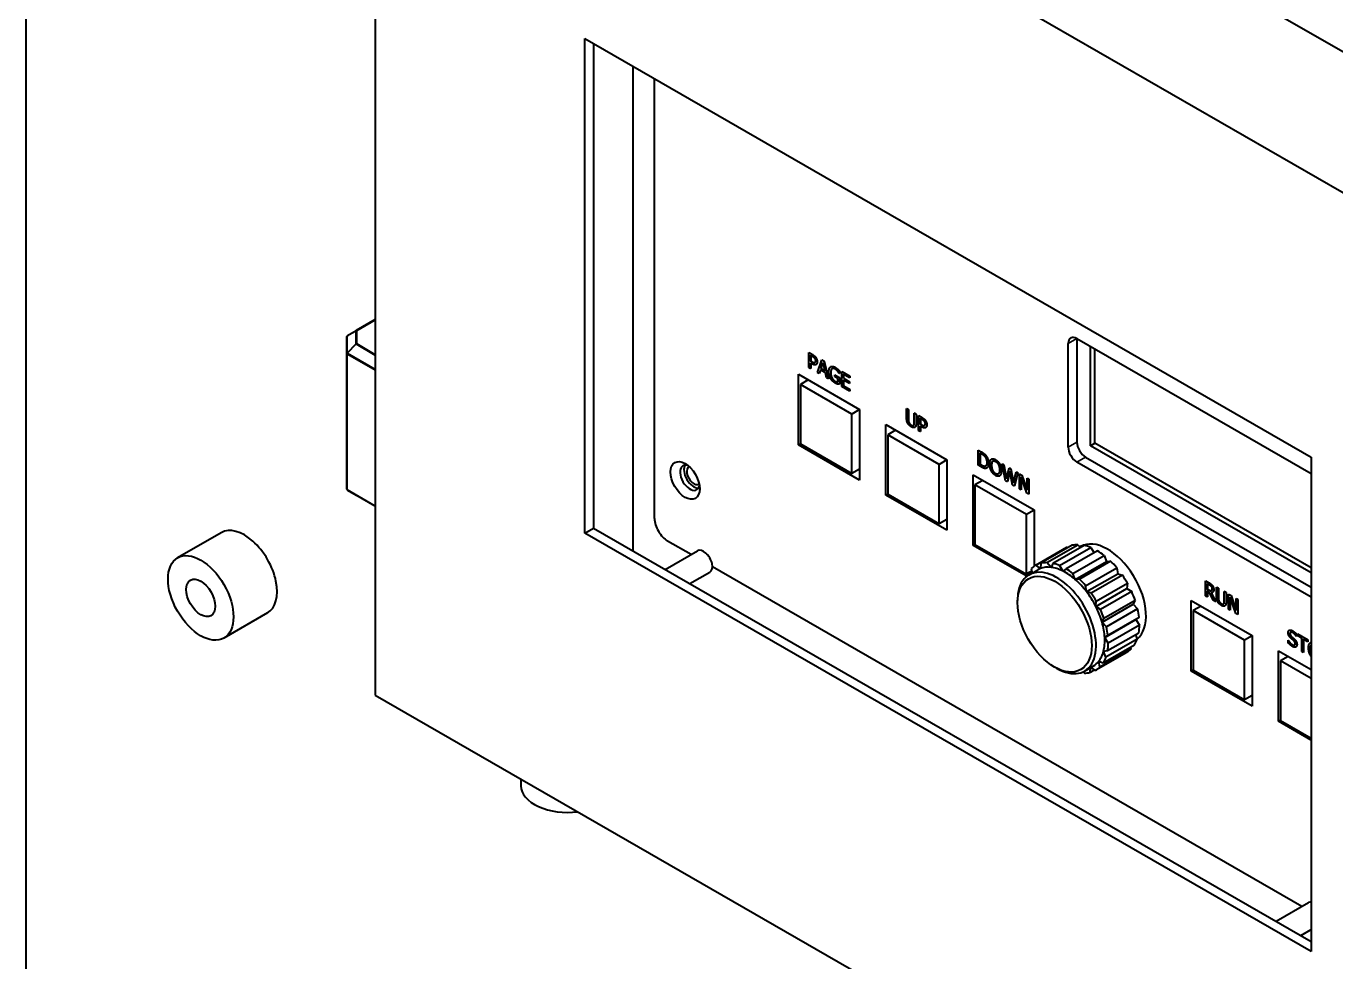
# Model space of a CAD drawing. Header units: millimetres. Extents: x 0 to 4756, y 0 to 3364.
# Drawn here: x 3860.6 to 3966.7, y 2787.1 to 2862.9 of the extents above; entities that cross this region are included whole.
import ezdxf

# ---------------------------------------------------------------- set-up
doc = ezdxf.new("R2010")
doc.units = ezdxf.units.MM
doc.header["$LTSCALE"] = 4
doc.layers.add('가시적인 것(ISO)', color=3, linetype='Continuous', lineweight=40)
doc.layers.add('가시적인 좁은 것(ISO)', color=3, linetype='Continuous', lineweight=35)

msp = doc.modelspace()

# ---------------------------------------------------------------- linework, layer by layer
at = {"layer": '가시적인 것(ISO)'}
for p, q in [((3860.5563, 2697.9849), (3860.5563, 2971.8632)), ((4008.3416, 2837.1373), (3898.74, 2900.2527)), ((3998.4421, 2831.4366), (3888.8405, 2894.5519)), ((3888.8405, 2894.5519), (3888.8405, 2808.7095)), ((3905.8111, 2821.8281), (3905.8111, 2861.8879)), ((3905.8111, 2861.8879), (3964.6777, 2827.9889)), ((3906.5182, 2861.4807), (3906.5182, 2822.2353)), ((3909.7002, 2859.6483), (3909.7002, 2820.4029)), ((3911.468, 2823.0229), (3911.468, 2858.6303)), ((3888.8405, 2839.1259), (3887.284, 2838.2296)), ((3886.5424, 2836.3651), (3886.5424, 2837.7426)), ((3886.5923, 2837.8291), (3887.2838, 2838.2294)), ((3945.6919, 2837.5903), (3964.6777, 2826.657)), ((3945.6919, 2837.5871), (3945.6919, 2829.2072)), ((3923.9817, 2836.4607), (3923.9782, 2836.4587)), ((3923.9782, 2836.4587), (3924.2446, 2836.3053)), ((3923.9782, 2835.2324), (3923.9782, 2836.4587)), ((3923.9817, 2836.4607), (3924.2482, 2836.3073)), ((3944.9848, 2828.8), (3944.9848, 2837.1799)), ((3946.787, 2828.8994), (3946.787, 2836.9597)), ((3947.1405, 2829.103), (3947.1405, 2836.7561)), ((3886.5424, 2825.3959), (3886.5424, 2836.3651)), ((3924.1191, 2836.2364), (3924.236, 2836.1691)), ((3924.1191, 2835.7475), (3924.1191, 2836.2364)), ((3924.1227, 2835.7495), (3924.1191, 2835.7475)), ((3924.2154, 2835.692), (3924.1191, 2835.7475)), ((3924.1191, 2835.6083), (3924.1191, 2835.1512)), ((3924.2386, 2835.5395), (3924.1191, 2835.6083)), ((3924.1227, 2836.2344), (3924.1227, 2835.7495)), ((3924.1227, 2835.7495), (3924.2189, 2835.6941)), ((3924.1227, 2835.6063), (3924.1227, 2835.1532)), ((3924.5609, 2835.487), (3924.5574, 2835.485)), ((3924.6684, 2834.8349), (3925.0259, 2835.8553)), ((3924.946, 2835.157), (3925.1093, 2835.6404)), ((3925.1105, 2835.6355), (3924.9495, 2835.1591)), ((3925.0295, 2835.8574), (3925.0259, 2835.8553)), ((3925.0259, 2835.8553), (3925.1996, 2835.7553)), ((3925.0295, 2835.8574), (3925.2031, 2835.7574)), ((3925.1093, 2835.6404), (3925.2735, 2834.9684)), ((3925.2031, 2835.7574), (3925.1996, 2835.7553)), ((3925.1996, 2835.7553), (3925.5571, 2834.3231)), ((3925.2031, 2835.7574), (3925.5607, 2834.3251)), ((3923.1352, 2828.9761), (3923.1352, 2834.6989)), ((3923.1352, 2834.6989), (3928.085, 2831.8486)), ((3924.1191, 2835.1512), (3923.9782, 2835.2324)), ((3924.1227, 2835.1532), (3924.1191, 2835.1512)), ((3924.8111, 2834.7527), (3924.6684, 2834.8349)), ((3924.9073, 2835.0402), (3924.8111, 2834.7527)), ((3924.8146, 2834.7548), (3924.8111, 2834.7527)), ((3924.9097, 2835.0388), (3924.8146, 2834.7548)), ((3925.3122, 2834.807), (3924.9073, 2835.0402)), ((3924.9495, 2835.1591), (3924.946, 2835.157)), ((3925.2735, 2834.9684), (3924.946, 2835.157)), ((3924.9495, 2835.1591), (3925.2723, 2834.9732)), ((3925.4084, 2834.4087), (3925.3122, 2834.807)), ((3925.5571, 2834.3231), (3925.4084, 2834.4087)), ((3925.5607, 2834.3251), (3925.5571, 2834.3231)), ((3925.7518, 2835.3091), (3925.7483, 2835.3071)), ((3925.8452, 2834.4088), (3925.8416, 2834.4067)), ((3926.0729, 2834.6473), (3926.0694, 2834.6452)), ((3926.0694, 2834.6452), (3926.4545, 2834.4235)), ((3926.0694, 2834.5021), (3926.0694, 2834.6452)), ((3926.3152, 2834.3606), (3926.0694, 2834.5021)), ((3926.0729, 2834.6473), (3926.458, 2834.4255)), ((3926.3033, 2835.1119), (3926.2998, 2835.1099)), ((3926.3152, 2834.0436), (3926.3152, 2834.3606)), ((3926.4502, 2834.7549), (3926.4381, 2834.7618)), ((3926.4537, 2834.9537), (3926.4502, 2834.9517)), ((3926.4502, 2834.9517), (3926.4502, 2834.7549)), ((3926.4537, 2834.7569), (3926.4502, 2834.7549)), ((3926.4537, 2834.9537), (3926.4537, 2834.7569)), ((3926.458, 2834.4255), (3926.4545, 2834.4235)), ((3926.4545, 2834.4235), (3926.4545, 2833.8879)), ((3926.458, 2834.4255), (3926.458, 2833.8899)), ((3926.6351, 2834.9328), (3926.6315, 2834.9307)), ((3926.6315, 2833.7044), (3926.6315, 2834.9307)), ((3926.6315, 2834.9307), (3927.2951, 2834.5486)), ((3926.6351, 2834.9328), (3927.2986, 2834.5506)), ((3926.7725, 2834.7045), (3926.7725, 2834.3686)), ((3927.2951, 2834.4035), (3926.7725, 2834.7045)), ((3926.776, 2834.3706), (3926.7725, 2834.3686)), ((3926.7725, 2834.3686), (3927.2599, 2834.0879)), ((3926.776, 2834.7024), (3926.776, 2834.3706)), ((3926.776, 2834.3706), (3927.2634, 2834.0899)), ((3927.2986, 2834.5506), (3927.2951, 2834.5486)), ((3927.2951, 2834.5486), (3927.2951, 2834.4035)), ((3927.2986, 2834.4055), (3927.2951, 2834.4035)), ((3927.2986, 2834.5506), (3927.2986, 2834.4055)), ((3923.9305, 2834.241), (3923.291, 2833.8727)), ((3923.291, 2833.8727), (3923.291, 2829.0492)), ((3927.463, 2831.4703), (3923.291, 2833.8727)), ((3923.8423, 2834.2917), (3923.8423, 2834.1902)), ((3926.458, 2833.8899), (3926.4545, 2833.8879)), ((3927.2951, 2833.3223), (3926.6315, 2833.7044)), ((3926.7725, 2834.2235), (3926.7725, 2833.7683)), ((3927.2599, 2833.9428), (3926.7725, 2834.2235)), ((3926.776, 2833.7704), (3926.7725, 2833.7683)), ((3926.7725, 2833.7683), (3927.2951, 2833.4674)), ((3926.776, 2834.2214), (3926.776, 2833.7704)), ((3926.776, 2833.7704), (3927.2986, 2833.4694)), ((3927.2634, 2834.0899), (3927.2599, 2834.0879)), ((3927.2599, 2834.0879), (3927.2599, 2833.9428)), ((3927.2634, 2833.9449), (3927.2599, 2833.9428)), ((3927.2634, 2834.0899), (3927.2634, 2833.9449)), ((3927.2986, 2833.4694), (3927.2951, 2833.4674)), ((3927.2951, 2833.4674), (3927.2951, 2833.3223)), ((3927.2986, 2833.3243), (3927.2951, 2833.3223)), ((3927.2986, 2833.4694), (3927.2986, 2833.3243)), ((3928.085, 2831.8285), (3927.463, 2831.4703)), ((3927.463, 2826.6467), (3927.463, 2831.4703)), ((3928.085, 2831.8486), (3928.085, 2826.1257)), ((3931.8951, 2831.9156), (3931.8916, 2831.9136)), ((3931.8916, 2831.9136), (3932.0325, 2831.8324)), ((3931.8916, 2831.1484), (3931.8916, 2831.9136)), ((3931.8951, 2831.9156), (3932.0361, 2831.8345)), ((3932.0361, 2831.8345), (3932.0325, 2831.8324)), ((3932.0325, 2831.8324), (3932.0325, 2831.0672)), ((3932.0361, 2831.8345), (3932.0361, 2831.0692)), ((3932.5217, 2831.5548), (3932.5182, 2831.5528)), ((3932.5182, 2831.5528), (3932.6591, 2831.4716)), ((3932.5182, 2830.7836), (3932.5182, 2831.5528)), ((3932.5217, 2831.5548), (3932.6627, 2831.4736)), ((3932.6627, 2831.4736), (3932.6591, 2831.4716)), ((3932.6591, 2831.4716), (3932.6591, 2830.7064)), ((3932.6627, 2831.4736), (3932.6627, 2830.7084)), ((3932.8647, 2831.3573), (3932.8611, 2831.3553)), ((3932.8611, 2831.3553), (3933.1276, 2831.2018)), ((3932.8611, 2830.1289), (3932.8611, 2831.3553)), ((3932.8647, 2831.3573), (3933.1311, 2831.2039)), ((3933.0021, 2831.133), (3933.119, 2831.0657)), ((3933.0021, 2830.644), (3933.0021, 2831.133)), ((3933.0056, 2831.1309), (3933.0056, 2830.6461)), ((3930.2063, 2824.9042), (3930.2063, 2830.627)), ((3930.2063, 2830.627), (3935.156, 2827.7766)), ((3931.0015, 2830.169), (3930.3621, 2829.8008)), ((3930.9134, 2830.2198), (3930.9134, 2830.1183)), ((3932.5657, 2830.3956), (3932.5622, 2830.3936)), ((3933.0021, 2830.0478), (3932.8611, 2830.1289)), ((3933.0056, 2830.6461), (3933.0021, 2830.644)), ((3933.0984, 2830.5886), (3933.0021, 2830.644)), ((3933.0021, 2830.5049), (3933.0021, 2830.0478)), ((3933.1216, 2830.4361), (3933.0021, 2830.5049)), ((3933.0056, 2830.6461), (3933.1019, 2830.5906)), ((3933.0056, 2830.5029), (3933.0056, 2830.0498)), ((3933.4438, 2830.3836), (3933.4403, 2830.3816)), ((3923.1352, 2828.9761), (3923.291, 2829.0658)), ((3923.291, 2829.0492), (3927.463, 2826.6467)), ((3930.3621, 2829.8008), (3930.3621, 2824.9773)), ((3934.534, 2827.3983), (3930.3621, 2829.8008)), ((3933.0056, 2830.0498), (3933.0021, 2830.0478)), ((3946.787, 2828.8994), (3947.1405, 2829.103)), ((3964.6777, 2819.004), (3947.1405, 2829.103)), ((3928.085, 2826.1257), (3923.1352, 2828.9761)), ((3937.7044, 2828.5574), (3937.7009, 2828.5553)), ((3937.7009, 2828.5553), (3937.9424, 2828.4162)), ((3937.7009, 2827.329), (3937.7009, 2828.5553)), ((3937.7044, 2828.5574), (3937.9459, 2828.4183)), ((3937.8418, 2828.333), (3937.9493, 2828.2712)), ((3937.8418, 2827.389), (3937.8418, 2828.333)), ((3937.8454, 2828.331), (3937.8454, 2827.391)), ((3946.399, 2827.9825), (3964.6777, 2817.4565)), ((3964.6777, 2818.5968), (3946.787, 2828.8994)), ((3964.6777, 2827.9889), (3964.6777, 2787.9291)), ((3928.085, 2827.0049), (3927.463, 2826.6467)), ((3928.0287, 2826.9725), (3928.085, 2826.9401)), ((3935.156, 2827.7565), (3934.534, 2827.3983)), ((3934.534, 2822.5748), (3934.534, 2827.3983)), ((3935.156, 2827.7766), (3935.156, 2822.0538)), ((3937.945, 2827.1884), (3937.7009, 2827.329)), ((3937.8454, 2827.391), (3937.8418, 2827.389)), ((3937.9493, 2827.3271), (3937.8418, 2827.389)), ((3937.8454, 2827.391), (3937.9528, 2827.3291)), ((3938.2459, 2827.2418), (3938.2424, 2827.2398)), ((3938.3905, 2827.0969), (3938.387, 2827.0949)), ((3938.7801, 2827.8216), (3938.7765, 2827.8195)), ((3939.4441, 2827.4154), (3939.4405, 2827.4134)), ((3939.6375, 2827.4442), (3939.6339, 2827.4421)), ((3939.6339, 2827.4421), (3939.7792, 2827.3585)), ((3939.9047, 2826.0599), (3939.6339, 2827.4421)), ((3939.6375, 2827.4442), (3939.7827, 2827.3605)), ((3939.7827, 2827.3605), (3939.7792, 2827.3585)), ((3939.7792, 2827.3585), (3939.9924, 2826.2191)), ((3939.7827, 2827.3605), (3939.9946, 2826.2284)), ((3939.9924, 2826.2191), (3940.2038, 2827.114)), ((3940.2073, 2827.116), (3940.2038, 2827.114)), ((3940.2038, 2827.114), (3940.3474, 2827.0313)), ((3940.2073, 2827.116), (3940.3509, 2827.0334)), ((3940.3509, 2827.0334), (3940.3474, 2827.0313)), ((3940.3474, 2827.0313), (3940.5605, 2825.88)), ((3940.3509, 2827.0334), (3940.5627, 2825.8893)), ((3964.6777, 2816.6421), (3945.6919, 2827.5753)), ((3937.2774, 2820.8322), (3937.2774, 2826.555)), ((3937.2774, 2826.555), (3942.2271, 2823.7047)), ((3938.0726, 2826.0971), (3937.4331, 2825.7288)), ((3937.9845, 2826.1478), (3937.9845, 2826.0463)), ((3939.4242, 2826.4574), (3939.4207, 2826.4554)), ((3940.0611, 2825.9698), (3939.9047, 2826.0599)), ((3940.2709, 2826.8667), (3940.0611, 2825.9698)), ((3940.0647, 2825.9719), (3940.0611, 2825.9698)), ((3940.2722, 2826.8594), (3940.0647, 2825.9719)), ((3940.4866, 2825.7248), (3940.2709, 2826.8667)), ((3940.5605, 2825.88), (3940.7728, 2826.7863)), ((3940.9112, 2826.7066), (3940.6447, 2825.6337)), ((3940.9147, 2826.7087), (3940.6483, 2825.6358)), ((3940.7764, 2826.7883), (3940.7728, 2826.7863)), ((3940.7728, 2826.7863), (3940.9112, 2826.7066)), ((3940.7764, 2826.7883), (3940.9147, 2826.7087)), ((3940.9147, 2826.7087), (3940.9112, 2826.7066)), ((3941.0411, 2826.6359), (3941.0376, 2826.6339)), ((3941.0376, 2826.6339), (3941.2378, 2826.5185)), ((3941.0376, 2825.4075), (3941.0376, 2826.6339)), ((3941.0411, 2826.6359), (3941.2414, 2826.5206)), ((3941.1691, 2826.3892), (3941.1691, 2825.3318)), ((3941.6384, 2825.0616), (3941.1691, 2826.3892)), ((3941.1726, 2826.3792), (3941.1726, 2825.3338)), ((3941.2414, 2826.5206), (3941.2378, 2826.5185)), ((3941.2378, 2826.5185), (3941.665, 2825.3016)), ((3941.2414, 2826.5206), (3941.665, 2825.3137)), ((3941.6685, 2826.2746), (3941.665, 2826.2725)), ((3941.665, 2826.2725), (3941.7965, 2826.1968)), ((3941.665, 2825.3016), (3941.665, 2826.2725)), ((3941.6685, 2826.2746), (3941.8001, 2826.1988)), ((3941.8001, 2826.1988), (3941.7965, 2826.1968)), ((3941.7965, 2826.1968), (3941.7965, 2824.9705)), ((3941.8001, 2826.1988), (3941.8001, 2824.9725)), ((3886.5923, 2825.3094), (3887.2838, 2824.909)), ((3888.8405, 2824.0125), (3887.284, 2824.9089)), ((3930.2063, 2824.9042), (3930.3621, 2824.9939)), ((3935.156, 2822.0538), (3930.2063, 2824.9042)), ((3930.3621, 2824.9773), (3934.534, 2822.5748)), ((3937.4331, 2825.7288), (3937.4331, 2820.9053)), ((3941.6051, 2823.3264), (3937.4331, 2825.7288)), ((3940.6447, 2825.6337), (3940.4866, 2825.7248)), ((3940.6483, 2825.6358), (3940.6447, 2825.6337)), ((3941.1691, 2825.3318), (3941.0376, 2825.4075)), ((3941.1726, 2825.3338), (3941.1691, 2825.3318)), ((3941.7965, 2824.9705), (3941.6384, 2825.0616)), ((3941.8001, 2824.9725), (3941.7965, 2824.9705)), ((3942.2271, 2823.7047), (3942.2271, 2819.1451)), ((3935.156, 2822.933), (3934.534, 2822.5748)), ((3935.0998, 2822.9006), (3935.156, 2822.8682)), ((3942.2271, 2823.6846), (3941.6051, 2823.3264)), ((3941.6051, 2818.5028), (3941.6051, 2823.3264)), ((3876.3626, 2821.8622), (3872.827, 2819.8263)), ((3905.8111, 2821.8281), (3906.5182, 2822.2353)), ((3964.6777, 2787.9291), (3905.8111, 2821.8281)), ((3906.5182, 2822.2353), (3964.6777, 2788.7434)), ((3914.4243, 2820.0941), (3912.5286, 2821.1857)), ((3937.2774, 2820.8322), (3937.4331, 2820.9219)), ((3941.5775, 2818.3559), (3937.2774, 2820.8322)), ((3937.4331, 2820.9053), (3941.6051, 2818.5028)), ((3944.852, 2820.6613), (3942.3241, 2819.2056)), ((3942.3575, 2819.2243), (3944.8854, 2820.6801)), ((3945.3047, 2820.8398), (3942.7768, 2819.3841)), ((3943.2443, 2819.4346), (3945.7722, 2820.8904)), ((3946.2782, 2820.8307), (3943.7503, 2819.375)), ((3944.2803, 2819.2069), (3946.8082, 2820.6626)), ((3944.8854, 2820.6801), (3944.9502, 2820.6357)), ((3945.7722, 2820.8904), (3945.9847, 2820.6617)), ((3945.9854, 2820.737), (3945.9393, 2820.7105)), ((3946.8082, 2820.6626), (3947.0782, 2820.2321)), ((3912.3304, 2818.8883), (3914.9464, 2820.3947)), ((3947.3514, 2820.3894), (3944.8235, 2818.9337)), ((3945.3642, 2818.5633), (3947.8921, 2820.0191)), ((3945.5602, 2818.0675), (3948.0881, 2819.5232)), ((3948.4193, 2819.5591), (3945.8914, 2818.1034)), ((3947.8921, 2820.0191), (3948.0881, 2819.5232)), ((3948.0881, 2819.5232), (3948.4193, 2819.5591)), ((3914.3343, 2817.7343), (3915.9445, 2818.6616)), ((3963.9218, 2791.5904), (3916.1523, 2819.099)), ((3941.6746, 2818.5429), (3941.6051, 2818.5028)), ((3941.7069, 2818.5965), (3942.0294, 2818.7823)), ((3941.9397, 2818.5227), (3941.7069, 2818.5965)), ((3941.8166, 2818.4518), (3942.5237, 2818.859)), ((3941.9984, 2818.96), (3942.0623, 2818.5933)), ((3942.7407, 2818.9619), (3942.3575, 2819.2243)), ((3942.7768, 2819.3841), (3942.7407, 2818.9619)), ((3943.5975, 2819.0546), (3943.2443, 2819.4346)), ((3943.7503, 2819.375), (3943.5975, 2819.0546)), ((3944.569, 2818.7464), (3944.2803, 2819.2069)), ((3944.8235, 2818.9337), (3944.569, 2818.7464)), ((3945.5602, 2818.0675), (3945.3642, 2818.5633)), ((3946.3899, 2817.567), (3948.9178, 2819.0227)), ((3946.4739, 2817.0844), (3949.0018, 2818.5401)), ((3949.3774, 2818.421), (3946.8495, 2816.9653)), ((3948.9178, 2819.0227), (3949.0018, 2818.5401)), ((3949.0018, 2818.5401), (3949.3774, 2818.421)), ((3945.8914, 2818.1034), (3945.5602, 2818.0675)), ((3946.4739, 2817.0844), (3946.3899, 2817.567)), ((3947.2208, 2815.8932), (3949.7487, 2817.349)), ((3947.2569, 2816.3154), (3949.7848, 2817.7712)), ((3949.7848, 2817.7712), (3949.7487, 2817.349)), ((3949.7487, 2817.349), (3950.1319, 2817.0865)), ((3956.1195, 2817.9657), (3956.116, 2817.9637)), ((3956.116, 2817.9637), (3956.3893, 2817.8063)), ((3956.116, 2816.7374), (3956.116, 2817.9637)), ((3956.1195, 2817.9657), (3956.3929, 2817.8083)), ((3956.257, 2817.7414), (3956.3971, 2817.6607)), ((3956.257, 2817.2803), (3956.257, 2817.7414)), ((3956.2605, 2817.7393), (3956.2605, 2817.2823)), ((3957.0117, 2817.4519), (3957.0082, 2817.4499)), ((3957.0082, 2817.4499), (3957.1492, 2817.3687)), ((3957.0082, 2816.6847), (3957.0082, 2817.4499)), ((3957.0117, 2817.4519), (3957.1527, 2817.3708)), ((3957.1527, 2817.3708), (3957.1492, 2817.3687)), ((3957.1492, 2817.3687), (3957.1492, 2816.6035)), ((3957.1527, 2817.3708), (3957.1527, 2816.6055)), ((3940.8803, 2816.181), (3940.8803, 2816.3845)), ((3946.8495, 2816.9653), (3946.4739, 2817.0844)), ((3947.2208, 2815.8932), (3947.2569, 2816.3154)), ((3950.1319, 2817.0865), (3947.6039, 2815.6308)), ((3947.8805, 2814.9311), (3950.4084, 2816.3868)), ((3950.4084, 2816.3868), (3950.2556, 2816.0664)), ((3954.955, 2810.6523), (3954.955, 2816.3751)), ((3954.955, 2816.3751), (3959.9048, 2813.5248)), ((3956.257, 2816.6562), (3956.116, 2816.7374)), ((3956.2605, 2817.2823), (3956.257, 2817.2803)), ((3956.3807, 2817.209), (3956.257, 2817.2803)), ((3956.257, 2817.1441), (3956.257, 2816.6562)), ((3956.4186, 2817.0511), (3956.257, 2817.1441)), ((3956.2605, 2816.6582), (3956.257, 2816.6562)), ((3956.2605, 2817.2823), (3956.3843, 2817.211)), ((3956.2605, 2817.1421), (3956.2605, 2816.6582)), ((3956.7538, 2816.3701), (3956.4186, 2817.0511)), ((3956.5595, 2817.0156), (3956.9369, 2816.2647)), ((3956.5644, 2817.0149), (3956.9404, 2816.2667)), ((3956.576, 2817.1643), (3956.5724, 2817.1622)), ((3956.6934, 2817.0369), (3956.6899, 2817.0349)), ((3956.9369, 2816.2647), (3956.7538, 2816.3701)), ((3956.9404, 2816.2667), (3956.9369, 2816.2647)), ((3957.6383, 2817.0911), (3957.6348, 2817.0891)), ((3957.6348, 2817.0891), (3957.7758, 2817.0079)), ((3957.6348, 2816.3199), (3957.6348, 2817.0891)), ((3957.6383, 2817.0911), (3957.7793, 2817.0099)), ((3957.7793, 2817.0099), (3957.7758, 2817.0079)), ((3957.7758, 2817.0079), (3957.7758, 2816.2427)), ((3957.7793, 2817.0099), (3957.7793, 2816.2447)), ((3957.9813, 2816.8936), (3957.9777, 2816.8916)), ((3957.9777, 2816.8916), (3958.178, 2816.7762)), ((3957.9777, 2815.6652), (3957.9777, 2816.8916)), ((3957.9813, 2816.8936), (3958.1816, 2816.7783)), ((3958.1093, 2816.6469), (3958.1093, 2815.5895)), ((3958.5786, 2815.3193), (3958.1093, 2816.6469)), ((3958.1128, 2816.6369), (3958.1128, 2815.5916)), ((3958.1816, 2816.7783), (3958.178, 2816.7762)), ((3958.178, 2816.7762), (3958.6052, 2815.5593)), ((3958.1816, 2816.7783), (3958.6052, 2815.5714)), ((3958.6087, 2816.5323), (3958.6052, 2816.5302)), ((3958.6052, 2816.5302), (3958.7367, 2816.4545)), ((3958.6052, 2815.5593), (3958.6052, 2816.5302)), ((3958.6087, 2816.5323), (3958.7402, 2816.4565)), ((3958.7402, 2816.4565), (3958.7367, 2816.4545)), ((3958.7367, 2816.4545), (3958.7367, 2815.2282)), ((3958.7402, 2816.4565), (3958.7402, 2815.2302)), ((3880.1053, 2815.3629), (3876.5698, 2813.3269)), ((3947.6039, 2815.6308), (3947.2208, 2815.8932)), ((3947.7277, 2814.6107), (3950.2556, 2816.0664)), ((3950.6088, 2815.6864), (3948.0809, 2814.2306)), ((3950.2556, 2816.0664), (3950.6088, 2815.6864)), ((3955.7503, 2815.9172), (3955.1108, 2815.5489)), ((3955.1108, 2815.5489), (3955.1108, 2810.7254)), ((3959.2827, 2813.1465), (3955.1108, 2815.5489)), ((3955.6621, 2815.9679), (3955.6621, 2815.8664)), ((3957.6823, 2815.9319), (3957.6788, 2815.9299)), ((3958.1093, 2815.5895), (3957.9777, 2815.6652)), ((3958.1128, 2815.5916), (3958.1093, 2815.5895)), ((3958.7367, 2815.2282), (3958.5786, 2815.3193)), ((3958.7402, 2815.2302), (3958.7367, 2815.2282)), ((3947.7277, 2814.6107), (3947.8805, 2814.9311)), ((3948.0809, 2814.2306), (3947.7277, 2814.6107)), ((3947.945, 2813.3623), (3950.473, 2814.818)), ((3948.1995, 2813.5496), (3950.7274, 2815.0053)), ((3950.7617, 2814.3575), (3948.2338, 2812.9018)), ((3950.7274, 2815.0053), (3950.473, 2814.818)), ((3950.473, 2814.818), (3950.7617, 2814.3575)), ((3947.945, 2813.3623), (3948.1995, 2813.5496)), ((3948.2338, 2812.9018), (3947.945, 2813.3623)), ((3950.5754, 2813.2301), (3948.0475, 2811.7744)), ((3948.1828, 2812.306), (3950.7107, 2813.7617)), ((3950.4293, 2813.5997), (3950.5754, 2813.2301)), ((3959.9048, 2813.5047), (3959.2827, 2813.1465)), ((3959.2827, 2808.3229), (3959.2827, 2813.1465)), ((3959.9048, 2813.5248), (3959.9048, 2807.8019)), ((3962.8055, 2813.1545), (3962.802, 2813.1525)), ((3962.802, 2813.1525), (3962.8123, 2813.1465)), ((3962.802, 2812.9478), (3962.802, 2813.1525)), ((3962.8055, 2813.1545), (3962.8159, 2813.1486)), ((3962.8159, 2813.1486), (3962.8123, 2813.1465)), ((3962.8963, 2813.9525), (3962.8928, 2813.9505)), ((3963.4819, 2813.4566), (3963.4716, 2813.4625)), ((3963.4854, 2813.6534), (3963.4819, 2813.6514)), ((3963.4819, 2813.6514), (3963.4819, 2813.4566)), ((3963.4854, 2813.4586), (3963.4819, 2813.4566)), ((3963.4854, 2813.6534), (3963.4854, 2813.4586)), ((3963.5619, 2813.667), (3963.5584, 2813.665)), ((3963.5584, 2813.665), (3964.411, 2813.174)), ((3963.5584, 2813.5199), (3963.5584, 2813.665)), ((3963.9142, 2813.315), (3963.5584, 2813.5199)), ((3963.5619, 2813.667), (3964.4146, 2813.176)), ((3963.9142, 2812.2337), (3963.9142, 2813.315)), ((3964.0552, 2813.2338), (3964.0552, 2812.1526)), ((3964.411, 2813.0289), (3964.0552, 2813.2338)), ((3964.0587, 2813.2317), (3964.0587, 2812.1546)), ((3964.4146, 2813.176), (3964.411, 2813.174)), ((3964.411, 2813.174), (3964.411, 2813.0289)), ((3964.4146, 2813.176), (3964.4146, 2813.0309)), ((3949.7425, 2812.1688), (3947.2146, 2810.7131)), ((3950.0682, 2812.4144), (3947.5403, 2810.9587)), ((3947.8319, 2811.3222), (3950.3598, 2812.7779)), ((3947.8515, 2812.2702), (3948.1828, 2812.306)), ((3948.0475, 2811.7744), (3947.8515, 2812.2702)), ((3950.0373, 2812.5922), (3950.0682, 2812.4144)), ((3962.0261, 2806.5803), (3962.0261, 2812.3032)), ((3962.0261, 2812.3032), (3964.6777, 2810.7762)), ((3963.4381, 2812.6099), (3963.4345, 2812.6079)), ((3964.0552, 2812.1526), (3963.9142, 2812.2337)), ((3964.0587, 2812.1546), (3964.0552, 2812.1526)), ((3964.4146, 2813.0309), (3964.411, 2813.0289)), ((3964.6084, 2812.9481), (3964.6048, 2812.946)), ((3943.8739, 2810.9825), (3944.05, 2810.8803)), ((3946.3079, 2810.6525), (3947.015, 2811.0597)), ((3947.5403, 2810.9587), (3947.4563, 2811.4413)), ((3947.4563, 2811.4413), (3947.8319, 2811.3222)), ((3962.8214, 2811.8452), (3962.1819, 2811.477)), ((3962.1819, 2811.477), (3962.1819, 2806.6534)), ((3964.6777, 2810.0397), (3962.1819, 2811.477)), ((3962.7332, 2811.896), (3962.7332, 2811.7944)), ((3946.1933, 2810.5929), (3946.2945, 2810.4841)), ((3946.7619, 2810.5346), (3946.7961, 2810.9337)), ((3947.1164, 2810.7388), (3946.7619, 2810.5346)), ((3946.8155, 2810.9449), (3947.1812, 2810.6944)), ((3954.955, 2810.6523), (3955.1108, 2810.742)), ((3959.9048, 2807.8019), (3954.955, 2810.6523)), ((3955.1108, 2810.7254), (3959.2827, 2808.3229)), ((3888.8405, 2808.7095), (3998.4421, 2745.5941)), ((3959.9048, 2808.6811), (3959.2827, 2808.3229)), ((3959.8485, 2808.6487), (3959.9048, 2808.6163)), ((3962.0261, 2806.5803), (3962.1819, 2806.6701)), ((3964.6777, 2805.0534), (3962.0261, 2806.5803)), ((3962.1819, 2806.6534), (3964.6777, 2805.2162)), ((3900.6469, 2801.9107), (3900.6469, 2801.3642)), ((3961.8279, 2790.3846), (3964.4439, 2791.891)), ((3963.8317, 2789.2306), (3964.6777, 2789.7178))]:
    msp.add_line(p, q, dxfattribs=at)
for centre, start, end in [((3886.6424, 2837.7426), 120.071588, 180), ((3887.3339, 2838.1429), 119.935992, 120.071588), ((3886.6424, 2825.3959), 180, 239.928412)]:
    msp.add_arc(centre, 0.1, start, end, dxfattribs=at)
for centre, major_axis, ratio, start_param, end_param in [((3945.6919, 2836.7727), (-0.499, 0.8666), 0.57809312, 5.49972085, 7.07051718), ((3946.399, 2837.1799), (0.499, -0.8666), 0.57809312, 3.92506456, 3.92892453), ((3946.399, 2828.8), (0.499, -0.8666), 0.57809312, 3.92892453, 5.49972085), ((3945.6919, 2828.3928), (-0.499, 0.8666), 0.57809312, 0.78733187, 2.3581282), ((3914.3317, 2826.3181), (-0.5614, 0.9749), 0.57809312, 5.71675306, 9.99121021), ((3914.6499, 2826.5014), (-0.5614, 0.9749), 0.57809312, 0.28618803, 2.85540462), ((3914.6499, 2826.5014), (0.4045, -0.7024), 0.57809312, 3.07317461, 6.35160335), ((3912.5286, 2822.4121), (-0.7485, 1.2999), 0.57809312, 0.78733187, 2.3581282), ((3878.2339, 2818.6125), (-1.8714, 3.2497), 0.57809312, 3.14159265, 6.28318531), ((3915.4454, 2819.5282), (-0.499, 0.8666), 0.57809312, 3.14159265, 6.28318531), ((3947.2973, 2816.4151), (-2.4453, 4.2463), 0.57809312, 6.26967021, 6.28318531), ((3947.2973, 2816.4151), (-2.4453, 4.2463), 0.57809312, 5.95551095, 6.11242154), ((3948.1812, 2816.9241), (-2.1957, 3.813), 0.57809312, 3.2335281, 6.28318531), ((3947.2973, 2816.4151), (-2.4453, 4.2463), 0.57809312, 5.64135168, 5.79826228), ((3947.2973, 2816.4151), (-2.4453, 4.2463), 0.57809312, 5.32719242, 5.48410301), ((3947.2973, 2816.4151), (-2.4453, 4.2463), 0.57809312, 5.01303315, 5.16994375), ((3944.0623, 2814.5522), (2.2456, -3.8996), 0.57809312, 5.49585344, 10.21210983), ((3944.7694, 2814.9594), (-2.4453, 4.2463), 0.57809312, 0.30064417, 0.42887888), ((3944.7694, 2814.9594), (-2.4453, 4.2463), 0.57809312, 6.26967021, 6.42658081), ((3944.7694, 2814.9594), (-2.2456, 3.8996), 0.57809312, 6.19104588, 6.28318531), ((3944.7694, 2814.9594), (-2.2456, 3.8996), 0.57809312, 5.87688661, 6.19104588), ((3944.7694, 2814.9594), (-2.4453, 4.2463), 0.57809312, 5.95551095, 6.11242154), ((3944.7694, 2814.9594), (-2.2456, 3.8996), 0.57809312, 5.56272735, 5.87688661), ((3944.7694, 2814.9594), (2.4453, -4.2463), 0.57809312, 2.49975903, 2.65666963), ((3944.7694, 2814.9594), (-2.2456, 3.8996), 0.57809312, 5.24856808, 5.56272735), ((3944.7694, 2814.9594), (2.4453, -4.2463), 0.57809312, 2.18559976, 2.34251036), ((3947.2973, 2816.4151), (-2.4453, 4.2463), 0.57809312, 4.69887389, 4.85578448), ((3944.7694, 2814.9594), (-2.2456, 3.8996), 0.57809312, 4.93440882, 5.24856808), ((3944.7694, 2814.9594), (2.4453, -4.2463), 0.57809312, 1.8714405, 2.0283511), ((3944.7694, 2814.9594), (-2.2456, 3.8996), 0.57809312, 4.62024955, 4.93440882), ((3944.7694, 2814.9594), (2.4453, -4.2463), 0.57809312, 1.55728123, 1.71419183), ((3947.2973, 2816.4151), (-2.4453, 4.2463), 0.57809312, 4.38471462, 4.54162522), ((3944.7694, 2814.9594), (-2.2456, 3.8996), 0.57809312, 4.30609029, 4.62024955), ((3944.7694, 2814.9594), (2.4453, -4.2463), 0.57809312, 1.24312197, 1.40003256), ((3947.2973, 2816.4151), (-2.4453, 4.2463), 0.57809312, 4.07055535, 4.22746595), ((3944.7694, 2814.9594), (-2.2456, 3.8996), 0.57809312, 3.99193102, 4.30609029), ((3944.7694, 2814.9594), (2.4453, -4.2463), 0.57809312, 0.9289627, 1.0858733), ((3947.2973, 2816.4151), (-2.4453, 4.2463), 0.57809312, 3.75639609, 3.91330669), ((3944.7694, 2814.9594), (-2.2456, 3.8996), 0.57809312, 3.67777176, 3.99193102), ((3947.2973, 2816.4151), (2.4453, -4.2463), 0.57809312, 0.30064417, 0.45755477), ((3944.7694, 2814.9594), (2.2456, -3.8996), 0.57809312, 0.22201984, 0.5361791), ((3944.7694, 2814.9594), (2.4453, -4.2463), 0.57809312, 0.61480344, 0.77171403), ((3947.2973, 2816.4151), (2.4453, -4.2463), 0.57809312, 0, 0.1433955), ((3944.7694, 2814.9594), (2.2456, -3.8996), 0.57809312, 0, 0.22201984), ((3944.7694, 2814.9594), (2.4453, -4.2463), 0.57809312, 6.26967021, 6.42658081), ((3944.7694, 2814.9594), (2.4453, -4.2463), 0.57809312, 0.30064417, 0.45755477), ((3944.7694, 2814.9594), (2.4453, -4.2463), 0.57809312, 5.95551095, 6.11242154), ((3904.3969, 2801.3642), (-3.75, 0), 0.5758617, 0, 1.79975429), ((3964.9429, 2791.0245), (-0.499, 0.8666), 0.57809312, 5.88411763, 6.28318531)]:
    msp.add_ellipse(centre, major_axis=major_axis, ratio=ratio, start_param=start_param, end_param=end_param, dxfattribs=at)
for centre, major_axis in [((3913.9428, 2826.0942), (-0.8359, 1.4515)), ((3874.6984, 2816.5766), (1.8714, -3.2497)), ((3943.8855, 2814.4504), (-2.1209, 3.683)), ((3874.6984, 2816.5766), (0.8293, -1.44))]:
    msp.add_ellipse(centre, major_axis=major_axis, ratio=0.57809312, dxfattribs=at)
for points in [[(3924.4415, 2835.6354), (3924.4071, 2835.6134), (3924.3014, 2835.6425), (3924.2154, 2835.692)], [(3924.236, 2836.1691), (3924.3022, 2836.131), (3924.3916, 2836.0586), (3924.4251, 2836.0135)], [(3924.5558, 2835.4841), (3924.5008, 2835.4532), (3924.3521, 2835.4742), (3924.2386, 2835.5395)], [(3924.2446, 2836.3053), (3924.3392, 2836.2508), (3924.4715, 2836.1388), (3924.5223, 2836.0689)], [(3924.2482, 2836.3073), (3924.3427, 2836.2528), (3924.4751, 2836.1408), (3924.5258, 2836.0709)], [(3924.4251, 2836.0135), (3924.4638, 2835.9614), (3924.5016, 2835.8462), (3924.5016, 2835.7826)], [(3924.5016, 2835.7826), (3924.5016, 2835.724), (3924.4733, 2835.6538), (3924.4415, 2835.6354)], [(3924.5223, 2836.0689), (3924.5816, 2835.988), (3924.6486, 2835.8053), (3924.6486, 2835.7029)], [(3924.5258, 2836.0709), (3924.5851, 2835.99), (3924.6521, 2835.8073), (3924.6521, 2835.705)], [(3924.6486, 2835.7029), (3924.6486, 2835.6234), (3924.5996, 2835.5085), (3924.5558, 2835.4841)], [(3924.6521, 2835.705), (3924.6521, 2835.6255), (3924.6031, 2835.5106), (3924.5593, 2835.4861)], [(3925.5975, 2834.914), (3925.5975, 2835.0621), (3925.6697, 2835.255), (3925.7368, 2835.2999)], [(3925.7359, 2834.3563), (3925.6689, 2834.4764), (3925.5975, 2834.758), (3925.5975, 2834.914)], [(3926.1021, 2833.9854), (3925.9895, 2834.0503), (3925.803, 2834.2372), (3925.7359, 2834.3563)], [(3925.7368, 2835.2999), (3925.8012, 2835.3433), (3925.9903, 2835.3218), (3926.1029, 2835.257)], [(3926.0866, 2835.1253), (3925.9336, 2835.2134), (3925.7445, 2835.0559), (3925.7445, 2834.8343)], [(3925.7445, 2834.8343), (3925.7445, 2834.7111), (3925.7944, 2834.4976), (3925.8416, 2834.4067)], [(3925.748, 2834.8364), (3925.748, 2834.7131), (3925.7979, 2834.4996), (3925.8452, 2834.4088)], [(3925.8416, 2834.4067), (3925.8872, 2834.3169), (3926.0161, 2834.1761), (3926.0969, 2834.1295)], [(3925.8452, 2834.4088), (3925.8907, 2834.3189), (3926.0197, 2834.1781), (3926.1005, 2834.1316)], [(3926.3041, 2834.9424), (3926.2611, 2834.992), (3926.1502, 2835.0886), (3926.0866, 2835.1253)], [(3926.1029, 2835.257), (3926.1571, 2835.2258), (3926.2551, 2835.1515), (3926.2998, 2835.1099)], [(3926.1065, 2835.259), (3926.1606, 2835.2278), (3926.2586, 2835.1535), (3926.3033, 2835.1119)], [(3926.2998, 2835.1099), (3926.3359, 2835.0771), (3926.4235, 2834.9829), (3926.4502, 2834.9517)], [(3926.3033, 2835.1119), (3926.3394, 2835.0792), (3926.4271, 2834.985), (3926.4537, 2834.9537)], [(3926.4381, 2834.7618), (3926.4115, 2834.804), (3926.3556, 2834.8849), (3926.3041, 2834.9424)], [(3926.0969, 2834.1295), (3926.1562, 2834.0954), (3926.2748, 2834.047), (3926.3152, 2834.0436)], [(3926.298, 2833.9084), (3926.2456, 2833.9207), (3926.1614, 2833.9513), (3926.1021, 2833.9854)], [(3926.4545, 2833.8879), (3926.4278, 2833.8893), (3926.3367, 2833.899), (3926.298, 2833.9084)], [(3931.993, 2830.7163), (3931.9371, 2830.8121), (3931.8916, 2831.0172), (3931.8916, 2831.1484)], [(3933.1276, 2831.2018), (3933.2221, 2831.1474), (3933.3545, 2831.0354), (3933.4052, 2830.9654)], [(3933.1311, 2831.2039), (3933.2257, 2831.1494), (3933.358, 2831.0374), (3933.4087, 2830.9675)], [(3932.2749, 2830.4407), (3932.1812, 2830.4946), (3932.042, 2830.6315), (3931.993, 2830.7163)], [(3932.0325, 2831.0672), (3932.0325, 2830.9817), (3932.0515, 2830.8556), (3932.0781, 2830.7935)], [(3932.0361, 2831.0692), (3932.0361, 2830.9838), (3932.055, 2830.8576), (3932.0816, 2830.7956)], [(3932.0781, 2830.7935), (3932.1065, 2830.7275), (3932.2044, 2830.6204), (3932.2749, 2830.5798)], [(3932.0816, 2830.7956), (3932.11, 2830.7295), (3932.208, 2830.6224), (3932.2785, 2830.5818)], [(3932.2749, 2830.5798), (3932.3411, 2830.5417), (3932.4443, 2830.533), (3932.4726, 2830.5663)], [(3932.5577, 2830.3911), (3932.507, 2830.3627), (3932.3729, 2830.3842), (3932.2749, 2830.4407)], [(3932.4726, 2830.5663), (3932.4993, 2830.5977), (3932.5182, 2830.7011), (3932.5182, 2830.7836)], [(3932.6591, 2830.7064), (3932.6591, 2830.5782), (3932.6144, 2830.4211), (3932.5577, 2830.3911)], [(3933.3244, 2830.532), (3933.29, 2830.51), (3933.1843, 2830.5391), (3933.0984, 2830.5886)], [(3933.119, 2831.0657), (3933.1852, 2831.0275), (3933.2746, 2830.9552), (3933.3081, 2830.9101)], [(3933.4387, 2830.3807), (3933.3837, 2830.3497), (3933.235, 2830.3708), (3933.1216, 2830.4361)], [(3933.3081, 2830.9101), (3933.3468, 2830.858), (3933.3846, 2830.7428), (3933.3846, 2830.6792)], [(3933.3846, 2830.6792), (3933.3846, 2830.6205), (3933.3562, 2830.5504), (3933.3244, 2830.532)], [(3933.4052, 2830.9654), (3933.4645, 2830.8846), (3933.5316, 2830.7019), (3933.5316, 2830.5995)], [(3933.4087, 2830.9675), (3933.4681, 2830.8866), (3933.5351, 2830.7039), (3933.5351, 2830.6015)], [(3933.5316, 2830.5995), (3933.5316, 2830.52), (3933.4826, 2830.4051), (3933.4387, 2830.3807)], [(3933.5351, 2830.6015), (3933.5351, 2830.522), (3933.4861, 2830.4071), (3933.4423, 2830.3827)], [(3937.9424, 2828.4162), (3938.0919, 2828.3301), (3938.2621, 2828.1804), (3938.3223, 2828.1001)], [(3937.9459, 2828.4183), (3938.0955, 2828.3322), (3938.2657, 2828.1825), (3938.3258, 2828.1021)], [(3937.9493, 2828.2712), (3938.0447, 2828.2162), (3938.1727, 2828.1077), (3938.2295, 2828.0363)], [(3938.2295, 2828.0363), (3938.3094, 2827.9336), (3938.3902, 2827.6873), (3938.3902, 2827.5462)], [(3938.3223, 2828.1001), (3938.4246, 2827.9627), (3938.5372, 2827.6385), (3938.5372, 2827.4596)], [(3938.3258, 2828.1021), (3938.4281, 2827.9647), (3938.5407, 2827.6405), (3938.5407, 2827.4616)], [(3938.3206, 2827.0705), (3938.2398, 2827.0584), (3938.0739, 2827.1142), (3937.945, 2827.1884)], [(3938.2424, 2827.2398), (3938.1848, 2827.2262), (3938.043, 2827.2731), (3937.9493, 2827.3271)], [(3937.9528, 2827.3291), (3938.0465, 2827.2752), (3938.1883, 2827.2283), (3938.2459, 2827.2418)], [(3938.3902, 2827.5462), (3938.3902, 2827.4031), (3938.3163, 2827.2549), (3938.2424, 2827.2398)], [(3938.2459, 2827.2418), (3938.2701, 2827.2468), (3938.2904, 2827.2581)], [(3938.5372, 2827.4596), (3938.5372, 2827.2916), (3938.4194, 2827.0891), (3938.3206, 2827.0705)], [(3938.63, 2827.4071), (3938.63, 2827.5611), (3938.6962, 2827.7576), (3938.7572, 2827.8069)], [(3938.7564, 2826.8623), (3938.6953, 2826.9789), (3938.63, 2827.2561), (3938.63, 2827.4071)], [(3938.7572, 2827.8069), (3938.8191, 2827.8527), (3938.9919, 2827.8377), (3939.0985, 2827.7763)], [(3938.777, 2827.3225), (3938.777, 2827.4417), (3938.8217, 2827.6048), (3938.8638, 2827.6432)], [(3939.0993, 2826.639), (3938.9523, 2826.7236), (3938.777, 2827.081), (3938.777, 2827.3225)], [(3938.8673, 2827.6452), (3938.8252, 2827.6068), (3938.7805, 2827.4438), (3938.7805, 2827.3245)], [(3938.7805, 2827.3245), (3938.7805, 2827.083), (3938.9559, 2826.7256), (3939.1028, 2826.641)], [(3938.8638, 2827.6432), (3938.9076, 2827.6835), (3939.0228, 2827.6788), (3939.0993, 2827.6347)], [(3938.893, 2827.6644), (3938.8796, 2827.6565), (3938.8673, 2827.6452)], [(3939.0985, 2827.7763), (3939.2068, 2827.714), (3939.3804, 2827.5265), (3939.4405, 2827.4134)], [(3939.0993, 2827.6347), (3939.1732, 2827.5922), (3939.2918, 2827.4603), (3939.334, 2827.3724)], [(3939.4208, 2826.9517), (3939.4208, 2826.7102), (3939.2463, 2826.5543), (3939.0993, 2826.639)], [(3939.102, 2827.7784), (3939.2103, 2827.716), (3939.3839, 2827.5286), (3939.4441, 2827.4154)], [(3939.334, 2827.3724), (3939.3752, 2827.287), (3939.4208, 2827.073), (3939.4208, 2826.9517)], [(3939.4405, 2827.4134), (3939.5007, 2827.2973), (3939.5678, 2827.0201), (3939.5678, 2826.8671)], [(3939.4441, 2827.4154), (3939.5042, 2827.2993), (3939.5713, 2827.0222), (3939.5713, 2826.8691)], [(3939.0985, 2826.4983), (3938.991, 2826.5602), (3938.8191, 2826.7437), (3938.7564, 2826.8623)], [(3939.4405, 2826.4683), (3939.3752, 2826.4205), (3939.2025, 2826.4385), (3939.0985, 2826.4983)], [(3939.1028, 2826.641), (3939.2278, 2826.5691), (3939.3096, 2826.6146)], [(3939.4441, 2826.4703), (3939.4344, 2826.4632), (3939.4242, 2826.4574)], [(3939.5678, 2826.8671), (3939.5678, 2826.718), (3939.5024, 2826.5142), (3939.4405, 2826.4683)], [(3939.5713, 2826.8691), (3939.5713, 2826.7201), (3939.506, 2826.5162), (3939.4441, 2826.4703)], [(3956.3893, 2817.8063), (3956.4804, 2817.7538), (3956.6034, 2817.6602), (3956.6592, 2817.5863)], [(3956.3929, 2817.8083), (3956.484, 2817.7558), (3956.6069, 2817.6622), (3956.6628, 2817.5883)], [(3956.3971, 2817.6607), (3956.4555, 2817.627), (3956.5355, 2817.5621), (3956.5655, 2817.5219)], [(3956.5655, 2817.5219), (3956.5999, 2817.4753), (3956.6326, 2817.374), (3956.6326, 2817.3204)], [(3956.6326, 2817.3204), (3956.6326, 2817.2568), (3956.6034, 2817.1782), (3956.5724, 2817.1622)], [(3956.6592, 2817.5863), (3956.7151, 2817.5123), (3956.7796, 2817.345), (3956.7796, 2817.2486)], [(3956.6628, 2817.5883), (3956.7186, 2817.5144), (3956.7831, 2817.3471), (3956.7831, 2817.2507)], [(3956.5724, 2817.1622), (3956.5389, 2817.1428), (3956.4418, 2817.1738), (3956.3807, 2817.209)], [(3956.3843, 2817.211), (3956.4453, 2817.1759), (3956.5424, 2817.1448), (3956.576, 2817.1643)], [(3956.7796, 2817.2486), (3956.7796, 2817.1145), (3956.6609, 2817.0009), (3956.5595, 2817.0156)], [(3956.576, 2817.1643), (3956.5768, 2817.1647), (3956.5776, 2817.1651)], [(3957.1096, 2816.2526), (3957.0538, 2816.3484), (3957.0082, 2816.5535), (3957.0082, 2816.6847)], [(3957.1492, 2816.6035), (3957.1492, 2816.518), (3957.1681, 2816.3919), (3957.1947, 2816.3298)], [(3957.1527, 2816.6055), (3957.1527, 2816.5201), (3957.1716, 2816.3939), (3957.1983, 2816.3319)], [(3957.1947, 2816.3298), (3957.2231, 2816.2638), (3957.3211, 2816.1567), (3957.3915, 2816.1161)], [(3957.1983, 2816.3319), (3957.2266, 2816.2658), (3957.3246, 2816.1587), (3957.3951, 2816.1181)], [(3957.5892, 2816.1026), (3957.6159, 2816.134), (3957.6348, 2816.2374), (3957.6348, 2816.3199)], [(3957.3915, 2815.977), (3957.2979, 2816.0309), (3957.1586, 2816.1678), (3957.1096, 2816.2526)], [(3957.3915, 2816.1161), (3957.4577, 2816.078), (3957.5609, 2816.0693), (3957.5892, 2816.1026)], [(3957.6743, 2815.9274), (3957.6236, 2815.899), (3957.4895, 2815.9206), (3957.3915, 2815.977)], [(3957.7758, 2816.2427), (3957.7758, 2816.1145), (3957.7311, 2815.9574), (3957.6743, 2815.9274)], [(3962.8097, 2813.7671), (3962.8097, 2813.9162), (3963.0109, 2814.0021), (3963.1664, 2813.9125)], [(3962.8785, 2813.5059), (3962.8458, 2813.5655), (3962.8097, 2813.6956), (3962.8097, 2813.7671)], [(3962.8123, 2813.1465), (3962.8819, 2813.0309), (3963.0581, 2812.846), (3963.1398, 2812.799)], [(3962.8159, 2813.1486), (3962.8855, 2813.033), (3963.0617, 2812.848), (3963.1433, 2812.801)], [(3963.0538, 2813.2966), (3962.9988, 2813.3452), (3962.912, 2813.4459), (3962.8785, 2813.5059)], [(3963.1759, 2813.766), (3963.0779, 2813.8224), (3962.9567, 2813.7859), (3962.9567, 2813.6994)], [(3962.9567, 2813.6994), (3962.9567, 2813.6219), (3963.0281, 2813.4884), (3963.0951, 2813.4289)], [(3963.0011, 2813.7975), (3962.9603, 2813.7725), (3962.9603, 2813.7014)], [(3962.9603, 2813.7014), (3962.9603, 2813.6239), (3963.0316, 2813.4904), (3963.0986, 2813.4309)], [(3963.2455, 2813.1306), (3963.1965, 2813.1747), (3963.1149, 2813.2436), (3963.0538, 2813.2966)], [(3963.0951, 2813.4289), (3963.1398, 2813.3893), (3963.2696, 2813.2787), (3963.3126, 2813.2391)], [(3963.0986, 2813.4309), (3963.1433, 2813.3913), (3963.2731, 2813.2808), (3963.3161, 2813.2411)], [(3963.1664, 2813.9125), (3963.2558, 2813.8611), (3963.414, 2813.7292), (3963.4819, 2813.6514)], [(3963.17, 2813.9146), (3963.2594, 2813.8631), (3963.4175, 2813.7313), (3963.4854, 2813.6534)], [(3963.4716, 2813.4625), (3963.4209, 2813.5454), (3963.2627, 2813.716), (3963.1759, 2813.766)], [(3963.3762, 2812.8676), (3963.3762, 2812.9411), (3963.3134, 2813.0687), (3963.2455, 2813.1306)], [(3963.3126, 2813.2391), (3963.4217, 2813.1375), (3963.5231, 2812.923), (3963.5231, 2812.8088)], [(3963.3161, 2813.2411), (3963.4253, 2813.1395), (3963.5267, 2812.9251), (3963.5267, 2812.8108)], [(3963.1501, 2812.6519), (3963.0349, 2812.7182), (3962.8733, 2812.8669), (3962.802, 2812.9478)], [(3963.1398, 2812.799), (3963.2567, 2812.7316), (3963.3762, 2812.7751), (3963.3762, 2812.8676)], [(3963.4269, 2812.6038), (3963.3762, 2812.5794), (3963.2472, 2812.596), (3963.1501, 2812.6519)], [(3963.5231, 2812.8088), (3963.5231, 2812.7362), (3963.4724, 2812.6263), (3963.4269, 2812.6038)], [(3964.4583, 2812.5336), (3964.4583, 2812.6876), (3964.5245, 2812.884), (3964.5855, 2812.9334)], [(3964.5847, 2811.9888), (3964.5236, 2812.1054), (3964.4583, 2812.3825), (3964.4583, 2812.5336)], [(3964.5855, 2812.9334), (3964.6263, 2812.9636), (3964.6777, 2812.9706)], [(3964.6777, 2812.0618), (3964.6053, 2812.2294), (3964.6053, 2812.4489)], [(3964.6084, 2812.9481), (3964.6402, 2812.9664), (3964.6777, 2812.9721)], [(3964.6088, 2812.451), (3964.6088, 2812.2369), (3964.6777, 2812.0722)], [(3964.6777, 2811.8437), (3964.6261, 2811.9104), (3964.5847, 2811.9888)]]:
    msp.add_open_spline(points, degree=2, dxfattribs=at)
for points, knots in [([(3924.2189, 2835.6941), (3924.3049, 2835.6446), (3924.4069, 2835.6165), (3924.4401, 2835.6345)], [0, 0, 0, 1, 1.9294694, 1.9294694, 1.9294694]), ([(3925.8646, 2835.1523), (3925.8532, 2835.1455), (3925.748, 2835.058), (3925.748, 2834.8364)], [0.88762637, 0.88762637, 0.88762637, 1, 2, 2, 2]), ([(3925.7518, 2835.3091), (3925.813, 2835.3444), (3925.9939, 2835.3239), (3926.1065, 2835.259)], [0.08751834, 0.08751834, 0.08751834, 1, 2, 2, 2]), ([(3926.1005, 2834.1316), (3926.1598, 2834.0974), (3926.2758, 2834.05), (3926.3152, 2834.0459)], [0, 0, 0, 1, 1.95668034, 1.95668034, 1.95668034]), ([(3932.2785, 2830.5818), (3932.3447, 2830.5437), (3932.4293, 2830.5366), (3932.4529, 2830.5493)], [0, 0, 0, 1, 1.64226965, 1.64226965, 1.64226965]), ([(3932.6627, 2830.7084), (3932.6627, 2830.5802), (3932.6189, 2830.4262), (3932.5657, 2830.3956)], [0, 0, 0, 1, 1.96012465, 1.96012465, 1.96012465]), ([(3933.1019, 2830.5906), (3933.1878, 2830.5411), (3933.2898, 2830.5131), (3933.323, 2830.5311)], [0, 0, 0, 1, 1.9294694, 1.9294694, 1.9294694]), ([(3938.5407, 2827.4616), (3938.5407, 2827.2937), (3938.4443, 2827.1279), (3938.3905, 2827.0969)], [0, 0, 0, 1, 1.63735968, 1.63735968, 1.63735968]), ([(3938.7801, 2827.8216), (3938.8357, 2827.8536), (3938.9954, 2827.8398), (3939.102, 2827.7784)], [0.15139075, 0.15139075, 0.15139075, 1, 2, 2, 2]), ([(3956.7831, 2817.2507), (3956.7831, 2817.1165), (3956.7098, 2817.0463), (3956.6934, 2817.0369)], [0, 0, 0, 1, 1.2363839, 1.2363839, 1.2363839]), ([(3957.3951, 2816.1181), (3957.4613, 2816.08), (3957.546, 2816.0729), (3957.5695, 2816.0856)], [0, 0, 0, 1, 1.64226965, 1.64226965, 1.64226965]), ([(3957.7793, 2816.2447), (3957.7793, 2816.1165), (3957.7355, 2815.9625), (3957.6823, 2815.9319)], [0, 0, 0, 1, 1.96012465, 1.96012465, 1.96012465]), ([(3962.8963, 2813.9525), (3962.9047, 2813.9573), (3963.0144, 2814.0042), (3963.17, 2813.9146)], [0.9088244, 0.9088244, 0.9088244, 1, 2, 2, 2]), ([(3963.1433, 2812.801), (3963.2602, 2812.7337), (3963.3262, 2812.7577), (3963.3317, 2812.7607)], [0, 0, 0, 1, 1.10359368, 1.10359368, 1.10359368]), ([(3963.5267, 2812.8108), (3963.5267, 2812.7382), (3963.4781, 2812.633), (3963.4381, 2812.6099)], [0, 0, 0, 1, 1.9145354, 1.9145354, 1.9145354]), ([(3964.6053, 2812.4489), (3964.6053, 2812.5682), (3964.646, 2812.7167), (3964.6777, 2812.7546)], [-2, -2, -2, -1, -0.17805209, -0.17805209, -0.17805209]), ([(3964.6777, 2812.7523), (3964.6485, 2812.715), (3964.6088, 2812.5702), (3964.6088, 2812.451)], [0.22440288, 0.22440288, 0.22440288, 1, 2, 2, 2])]:
    msp.add_open_spline(points, degree=2, knots=knots, dxfattribs=at)
at = {"layer": '가시적인 좁은 것(ISO)'}
for p, q in [((3888.8405, 2839.0923), (3887.3339, 2838.2247)), ((3886.5717, 2837.8004), (3887.2631, 2838.2007)), ((3886.5717, 2836.4229), (3886.5717, 2837.8004)), ((3887.2631, 2838.2007), (3887.2631, 2837.1531)), ((3887.3339, 2838.2247), (3887.3339, 2837.177)), ((3944.9848, 2837.1799), (3945.6919, 2837.5871)), ((3886.5717, 2836.4229), (3887.2631, 2837.1531)), ((3886.5924, 2836.3941), (3887.2839, 2837.1243)), ((3887.2839, 2837.1243), (3888.8405, 2836.2279)), ((3887.3339, 2837.177), (3888.8405, 2836.3094)), ((3886.5717, 2836.3244), (3888.8405, 2835.0178)), ((3886.5717, 2825.3552), (3886.5717, 2836.3244)), ((3886.5924, 2836.3941), (3888.8405, 2835.0995)), ((3924.2189, 2835.6941), (3924.2154, 2835.692)), ((3924.2482, 2836.3073), (3924.2446, 2836.3053)), ((3924.5258, 2836.0709), (3924.5223, 2836.0689)), ((3924.6521, 2835.705), (3924.6486, 2835.7029)), ((3925.748, 2834.8364), (3925.7445, 2834.8343)), ((3926.1065, 2835.259), (3926.1029, 2835.257)), ((3926.1005, 2834.1316), (3926.0969, 2834.1295)), ((3933.1311, 2831.2039), (3933.1276, 2831.2018)), ((3932.0361, 2831.0692), (3932.0325, 2831.0672)), ((3932.0816, 2830.7956), (3932.0781, 2830.7935)), ((3932.2785, 2830.5818), (3932.2749, 2830.5798)), ((3932.6627, 2830.7084), (3932.6591, 2830.7064)), ((3933.1019, 2830.5906), (3933.0984, 2830.5886)), ((3933.4087, 2830.9675), (3933.4052, 2830.9654)), ((3933.5351, 2830.6015), (3933.5316, 2830.5995)), ((3944.9848, 2828.8), (3945.6919, 2829.2072)), ((3937.9459, 2828.4183), (3937.9424, 2828.4162)), ((3938.3258, 2828.1021), (3938.3223, 2828.1001)), ((3945.6919, 2827.5753), (3946.399, 2827.9825)), ((3937.9528, 2827.3291), (3937.9493, 2827.3271)), ((3938.5407, 2827.4616), (3938.5372, 2827.4596)), ((3938.7805, 2827.3245), (3938.777, 2827.3225)), ((3938.8673, 2827.6452), (3938.8638, 2827.6432)), ((3939.102, 2827.7784), (3939.0985, 2827.7763)), ((3939.1028, 2826.641), (3939.0993, 2826.639)), ((3939.4441, 2826.4703), (3939.4405, 2826.4683)), ((3939.5713, 2826.8691), (3939.5678, 2826.8671)), ((3886.5717, 2825.3552), (3888.8405, 2824.0487)), ((3886.5924, 2825.3093), (3888.8405, 2824.0147)), ((3886.5924, 2825.3093), (3887.2839, 2824.909)), ((3888.8405, 2824.0125), (3887.2839, 2824.909)), ((3956.3929, 2817.8083), (3956.3893, 2817.8063)), ((3956.6628, 2817.5883), (3956.6592, 2817.5863)), ((3956.3843, 2817.211), (3956.3807, 2817.209)), ((3956.7831, 2817.2507), (3956.7796, 2817.2486)), ((3957.1527, 2816.6055), (3957.1492, 2816.6035)), ((3957.1983, 2816.3319), (3957.1947, 2816.3298)), ((3957.3951, 2816.1181), (3957.3915, 2816.1161)), ((3957.7793, 2816.2447), (3957.7758, 2816.2427)), ((3962.9603, 2813.7014), (3962.9567, 2813.6994)), ((3963.0986, 2813.4309), (3963.0951, 2813.4289)), ((3963.17, 2813.9146), (3963.1664, 2813.9125)), ((3963.3161, 2813.2411), (3963.3126, 2813.2391)), ((3963.1433, 2812.801), (3963.1398, 2812.799)), ((3963.5267, 2812.8108), (3963.5231, 2812.8088)), ((3964.6088, 2812.451), (3964.6053, 2812.4489))]:
    msp.add_line(p, q, dxfattribs=at)
for centre, major_axis, ratio, start_param, end_param in [((3886.6424, 2837.7426), (-0.1, 0), 0.81754712, 5.49778714, 6.28318531), ((3886.6424, 2837.7426), (-0.0501, 0.0865), 0.62057873, 0, 0.54601621), ((3887.3339, 2838.1429), (-0.0501, 0.0865), 0.62057873, 0, 0.54601622), ((3887.3339, 2838.1429), (-0.1, 0), 0.81754712, 4.71238898, 5.49778714), ((3887.3339, 2838.1429), (-0.0499, 0.0867), 0.57809312, 5.49972085, 6.28318531), ((3886.6424, 2836.3651), (-0.1, 0), 0.81754712, 5.49778714, 6.28318531), ((3886.6424, 2836.3651), (0.0726, -0.0688), 0.16097886, 3.56687347, 4.11490188), ((3887.3339, 2837.0953), (-0.1, 0), 0.81754712, 4.71238898, 5.49778714), ((3887.3339, 2837.0953), (0.0726, -0.0688), 0.16097886, 3.56687347, 4.11490188), ((3887.3339, 2837.0953), (0.0499, 0.0867), 0.57809312, 0.78346445, 1.56886262), ((3886.6424, 2836.3651), (-0.1, 0), 0.5758617, 0, 0.78539816), ((3886.6424, 2836.3651), (-0.0499, -0.0867), 0.57809312, 4.71045527, 5.49585344), ((3886.6424, 2825.3959), (-0.1, 0), 0.5758617, 0, 0.78539816), ((3886.6424, 2825.3959), (-0.0499, -0.0867), 0.57809312, 5.49585344, 6.2812516), ((3886.6424, 2825.3959), (-0.0501, -0.0865), 0.62057873, 0, 0.00201219)]:
    msp.add_ellipse(centre, major_axis=major_axis, ratio=ratio, start_param=start_param, end_param=end_param, dxfattribs=at)

doc.saveas('drawing.dxf')
